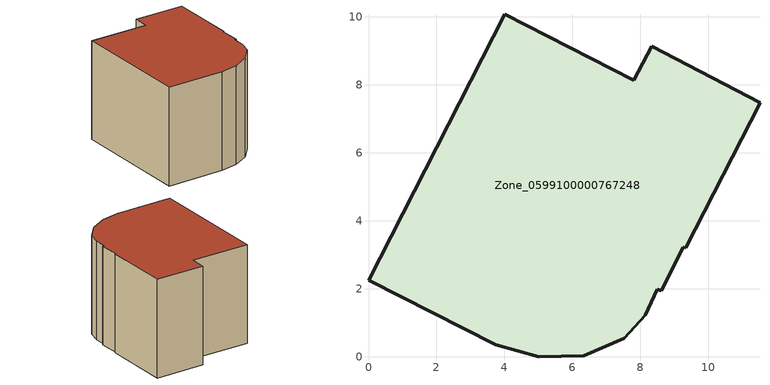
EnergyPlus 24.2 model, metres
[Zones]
Zone_0599100000767248
 floor ground (C_G): 7.81,8.13 8.33,9.13 11.52,7.48 9.33,3.21 9.26,3.22 8.62,1.93 8.49,1.98 8.15,1.22 7.52,0.54 6.33,0.03 5.01,0 3.74,0.35 0,2.25 4.02,10.07 z3.04
 wall outside (C_F): 6.33,0.03 7.52,0.54 8.15,1.22 8.49,1.98 8.62,1.93 9.26,3.22 9.33,3.21 11.52,7.48 8.33,9.13 7.81,8.13 4.02,10.07 0,2.25 3.74,0.35 5.01,0 6.33,0.03 z3.04:10.07
 roof outside (C_R): 7.81,8.13 4.02,10.07 0,2.25 3.74,0.35 5.01,0 6.33,0.03 7.52,0.54 8.15,1.22 8.49,1.98 8.62,1.93 9.26,3.22 9.33,3.21 11.52,7.48 8.33,9.13 z10.07
[BUILDING]
Pand.0599100000767248: North Axis=0; Terrain=City; Loads Convergence Tolerance Value=0.04; Temperature Convergence Tolerance Value=0.4; Solar Distribution=FullExterior; Maximum Number of Warmup Days=25; Minimum Number of Warmup Days=1
[Site:Location]
Rotterdam.The.Hague.AP_ZH_NLD Design_Conditions: Latitude=51.96; Longitude=4.45; Time Zone=1; Elevation=-4.5
[SITE:GROUNDTEMPERATURE:BUILDINGSURFACE]
18, 18, 18, 18, 18, 18, 18, 18, 18, 18, 18, 18
[MATERIAL] Thermal Absorptance=0.9; Solar Absorptance=0.7; Visible Absorptance=0.7
Name | Roughness | Thickness | Conductivity | Density | Specific Heat
G.D.1992-2005 | MediumSmooth | 0.15 | 0.06 | 540 | 1210
F.D.1992-2005 | Rough | 0.3 | 0.12 | 1920 | 840
R.D.1992-2005 | MediumRough | 0.2 | 0.08 | 1500 | 1000
[CONSTRUCTION]
C_G: G.D.1992-2005
C_F: F.D.1992-2005
C_R: R.D.1992-2005
[ZONE]
Zone_0599100000767248: Type=1; Multiplier=1; Ceiling Height=Autocalculate; Volume=Autocalculate; Floor Area=autocalculate; Part of Total Floor Area=Yes
[ZONEINFILTRATION:DESIGNFLOWRATE]
Infil_Zone_0599100000767248: Zone or ZoneList or Space or SpaceList=Zone_0599100000767248; Schedule=AlwaysOn; Design Flow Rate Calculation Method=Flow/Area; Flow Rate per Floor Area=0.0021; Constant Term Coefficient=1; Temperature Term Coefficient=0; Velocity Term Coefficient=0; Velocity Squared Term Coefficient=0
[HVACTEMPLATE:ZONE:IDEALLOADSAIRSYSTEM]
Zone_0599100000767248: Maximum Heating Supply Air Temperature=50; Minimum Cooling Supply Air Temperature=13; Maximum Heating Supply Air Humidity Ratio=0.0156; Minimum Cooling Supply Air Humidity Ratio=0.0077; Heating Limit=NoLimit; Cooling Limit=NoLimit; Dehumidification Control Type=ConstantSensibleHeatRatio; Cooling Sensible Heat Ratio=0.7; Dehumidification Setpoint=60; Humidification Control Type=None; Humidification Setpoint=30; Outdoor Air Method=None; Outdoor Air Flow Rate per Person=0.00944; Outdoor Air Flow Rate per Zone Floor Area=0; Outdoor Air Flow Rate per Zone=0; Demand Controlled Ventilation Type=None; Outdoor Air Economizer Type=NoEconomizer; Heat Recovery Type=None; Sensible Heat Recovery Effectiveness=0.7; Latent Heat Recovery Effectiveness=0.65
[ZONECONTROL:THERMOSTAT]
ThermostatControl_Zone_0599100000767248: Zone or ZoneList=Zone_0599100000767248; Control Type Schedule=DualSetpointControlType; Control 1=Thermostat_Zone_0599100000767248; Temperature Difference Between Cutout And Setpoint=0
[THERMOSTATSETPOINT:DUALSETPOINT]
Thermostat_Zone_0599100000767248: Heating Setpoint Temperature Schedule=HeatingSetpoint_Zone_0599100000767248; Cooling Setpoint Temperature Schedule=CoolingSetpoint_Zone_0599100000767248
[SCHEDULE:COMPACT]
HeatingSetpoint_Zone_0599100000767248: Through: 12/31, For: AllDays, Until: 24:00, 21
CoolingSetpoint_Zone_0599100000767248: Through: 12/31, For: AllDays, Until: 24:00, 24
DualSetpointControlType: Through: 12/31, For: AllDays, Until: 24:00, 4
AlwaysOn: Through: 12/31, For: AllDays, Until: 24:00, 1
